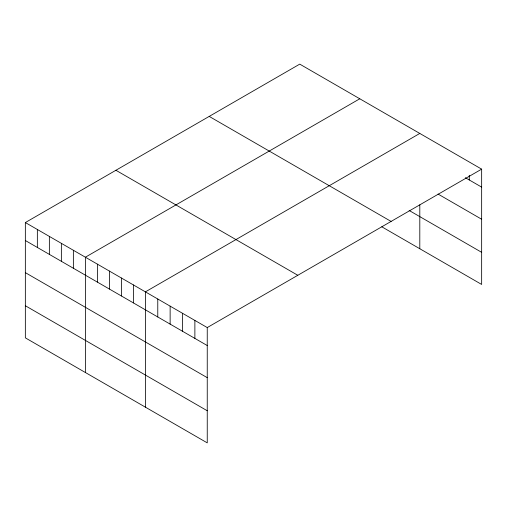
<?xml version="1.0" encoding="UTF-8"?>
<svg xmlns="http://www.w3.org/2000/svg" width="507" height="507" viewBox="0 0 507 507"><rect width="100%" height="100%" fill="white"/><g stroke="black" fill="none" stroke-linecap="round" stroke-linejoin="round"><path stroke-width="0.76" d="M25.35 222.554L207.249 327.566L207.249 442.871L25.35 337.858L25.35 222.554L299.751 64.129L481.65 169.142L481.65 284.446L381.79 226.794M359.78 98.783L85.379 257.207L85.379 372.512M419.802 133.436L145.401 291.861L145.401 407.165M207.249 327.566L481.65 169.142M465.375 177.716L481.65 187.115M438.035 194.054L481.65 219.233M409.136 210.462L481.65 252.328M209.201 116.407L391.1 221.426M115.9 170.27L297.799 275.288M25.35 240.521L207.249 345.54M25.35 272.646L207.249 377.658M25.35 305.74L207.249 410.752M469.279 175.283L469.279 179.972M419.802 204.803L419.802 248.741M194.878 320.43L194.878 338.397M182.507 313.288L182.507 331.255M170.137 306.146L170.137 324.119M157.772 299.003L157.772 316.976M133.398 284.934L133.398 302.901M121.388 278.001L121.388 295.974M109.385 271.068L109.385 289.041M97.382 264.141L97.382 282.107M73.369 250.274L73.369 268.247M61.366 243.347L61.366 261.314M49.363 236.414L49.363 254.387M37.353 229.481L37.353 247.454"/></g></svg>
